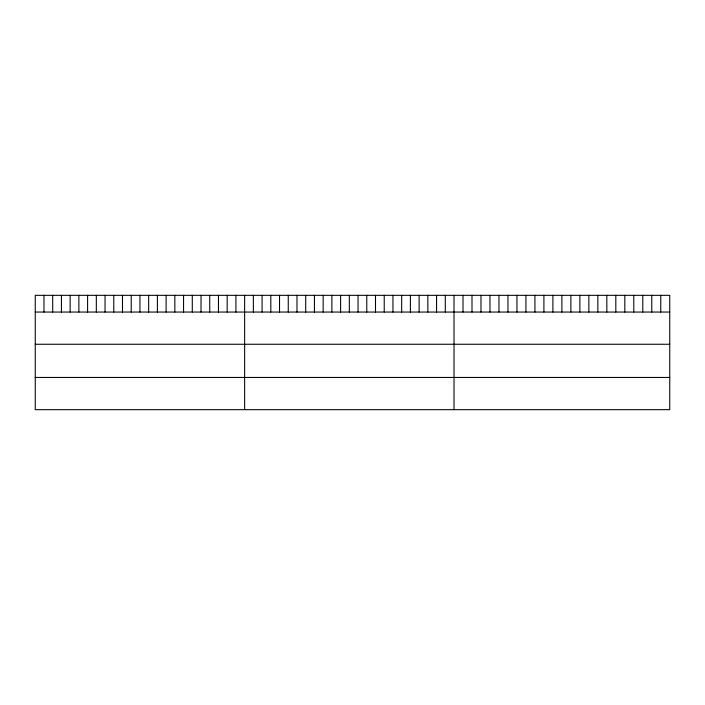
<?xml version="1.0" encoding="UTF-8"?>
<svg xmlns="http://www.w3.org/2000/svg" width="705" height="705" viewBox="0 0 705 705"><rect width="100%" height="100%" fill="white"/><g stroke="black" fill="none" stroke-linecap="round" stroke-linejoin="round"><path stroke-width="1.06" d="M669.75 312.051L669.75 409.675L35.25 409.675L35.25 295.325L669.75 295.325L669.75 312.051L35.25 312.051M35.25 344.26L669.75 344.26M35.25 377.457L669.75 377.457M660.761 295.325L660.761 312.051M651.773 295.325L651.773 312.051M642.784 295.325L642.784 312.051M633.795 295.325L633.795 312.051M624.806 295.325L624.806 312.051M615.817 295.325L615.817 312.051M606.829 295.325L606.829 312.051M597.84 295.325L597.84 312.051M588.851 295.325L588.851 312.051M579.862 295.325L579.862 312.051M570.874 295.325L570.874 312.051M561.885 295.325L561.885 312.051M552.896 295.325L552.896 312.051M543.908 295.325L543.908 312.051M534.919 295.325L534.919 312.051M525.93 295.325L525.93 312.051M516.941 295.325L516.941 312.051M507.952 295.325L507.952 312.051M498.964 295.325L498.964 312.051M489.975 295.325L489.975 312.051M480.986 295.325L480.986 312.051M471.998 295.325L471.998 312.051M463.009 295.325L463.009 312.051M454.02 295.325L454.02 409.675M445.296 295.325L445.296 312.051M436.571 295.325L436.571 312.051M427.847 295.325L427.847 312.051M419.123 295.325L419.123 312.051M410.398 295.325L410.398 312.051M401.674 295.325L401.674 312.051M392.949 295.325L392.949 312.051M384.225 295.325L384.225 312.051M375.501 295.325L375.501 312.051M366.776 295.325L366.776 312.051M358.052 295.325L358.052 312.051M349.327 295.325L349.327 312.051M340.603 295.325L340.603 312.051M331.879 295.325L331.879 312.051M323.154 295.325L323.154 312.051M314.43 295.325L314.43 312.051M305.706 295.325L305.706 312.051M296.981 295.325L296.981 312.051M288.257 295.325L288.257 312.051M279.532 295.325L279.532 312.051M270.808 295.325L270.808 312.051M262.084 295.325L262.084 312.051M253.359 295.325L253.359 312.051M244.635 295.325L244.635 409.675M235.911 295.325L235.911 312.051M227.186 295.325L227.186 312.051M218.462 295.325L218.462 312.051M209.737 295.325L209.737 312.051M201.013 295.325L201.013 312.051M192.289 295.325L192.289 312.051M183.564 295.325L183.564 312.051M174.84 295.325L174.84 312.051M166.116 295.325L166.116 312.051M157.391 295.325L157.391 312.051M148.667 295.325L148.667 312.051M139.942 295.325L139.942 312.051M131.218 295.325L131.218 312.051M122.494 295.325L122.494 312.051M113.769 295.325L113.769 312.051M105.045 295.325L105.045 312.051M96.321 295.325L96.321 312.051M87.596 295.325L87.596 312.051M78.872 295.325L78.872 312.051M70.147 295.325L70.147 312.051M61.423 295.325L61.423 312.051M52.699 295.325L52.699 312.051M43.974 295.325L43.974 312.051"/></g></svg>
